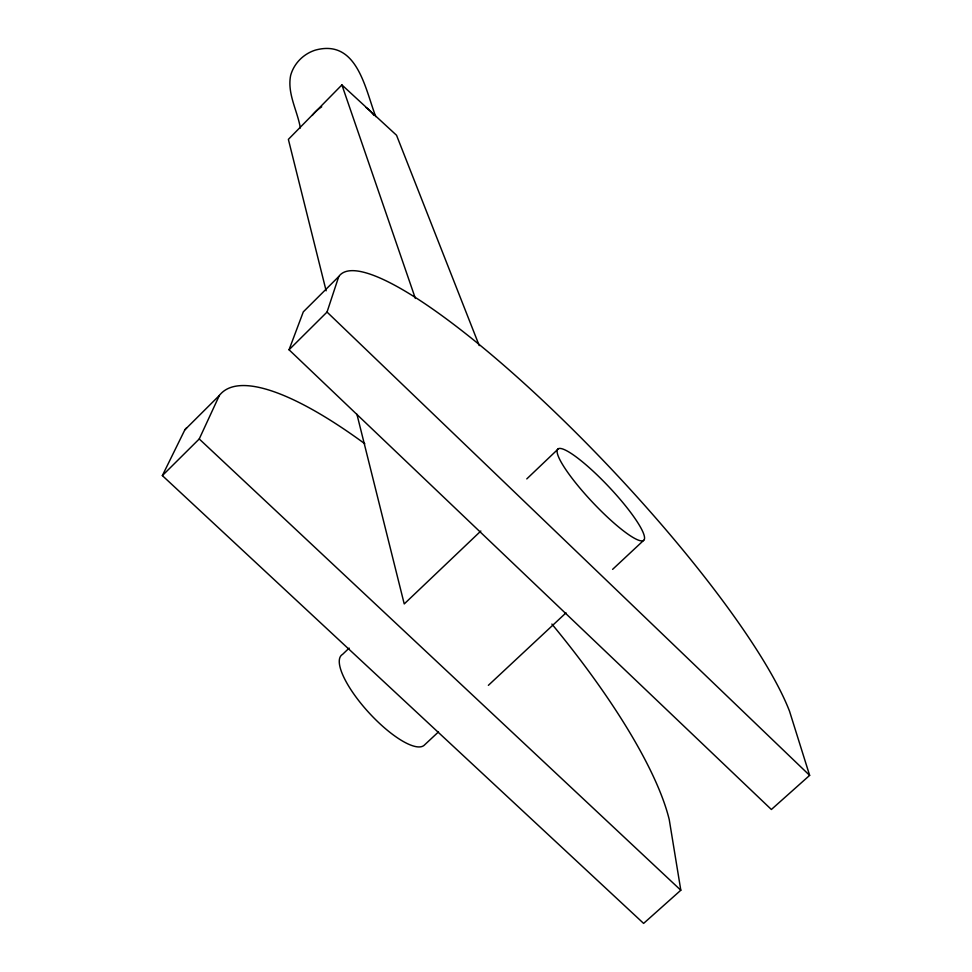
<?xml version="1.0" encoding="UTF-8"?>
<svg xmlns="http://www.w3.org/2000/svg" width="972" height="972" viewBox="0 0 972 972"><rect width="100%" height="100%" fill="white"/><g stroke="black" fill="none" stroke-linecap="round" stroke-linejoin="round"><path stroke-width="1.46" d="M289.049 349.774L327.029 312.061L338.754 276.558A328.767 63.836 46.7 0 1 557.175 414.254A328.767 63.836 46.7 0 1 789.556 711.297L809.64 775.377L771.379 809.494L289.049 349.774L303.3 311.866L338.754 276.558M551.889 624.06A324.284 86.192 47.1 0 1 669.246 819.627L680.813 890.231L643.61 923.4L162.36 475.6L199.236 438.967L219.356 395.47A324.284 86.192 47.1 0 1 364.804 443.754M162.36 475.6L184.85 429.831A322.996 92.522 47.2 0 1 186.77 427.656M479.232 345.607L396.54 135.266L341.901 84.916L288.368 139.373L326.13 290.798M184.85 429.831L219.356 395.47M349.142 648.105L342.557 654.387A61.151 18.772 47.4 0 0 367.355 710.969A61.151 18.772 47.4 0 0 424.047 745.39L438.457 731.928M526.775 478.904L558.548 448.639M480.836 531.028L404.231 603.94L356.931 414.291M488.369 685.333L566.02 612.846M612.603 569.361L643.658 540.359A62.645 11.239 46.7 0 0 587.222 465.88A62.645 11.239 46.7 0 0 571.621 477.702A62.645 11.239 46.7 0 0 643.658 540.359M199.236 438.967L680.813 890.231M327.029 312.061L809.64 775.377M375.739 116.604C365.156 88.914 357.259 38.71 315.426 50.094C303.543 53.812 293.909 63.423 290.628 75.5C287.056 93.543 297.408 110.601 300.36 128M341.901 84.916L415.372 298.465M312.243 115.437A38.394 36.584 -16.6 0 1 321.72 106.799M366.165 107.6A38.394 36.584 -16.6 0 1 374.001 115.401"/></g></svg>
